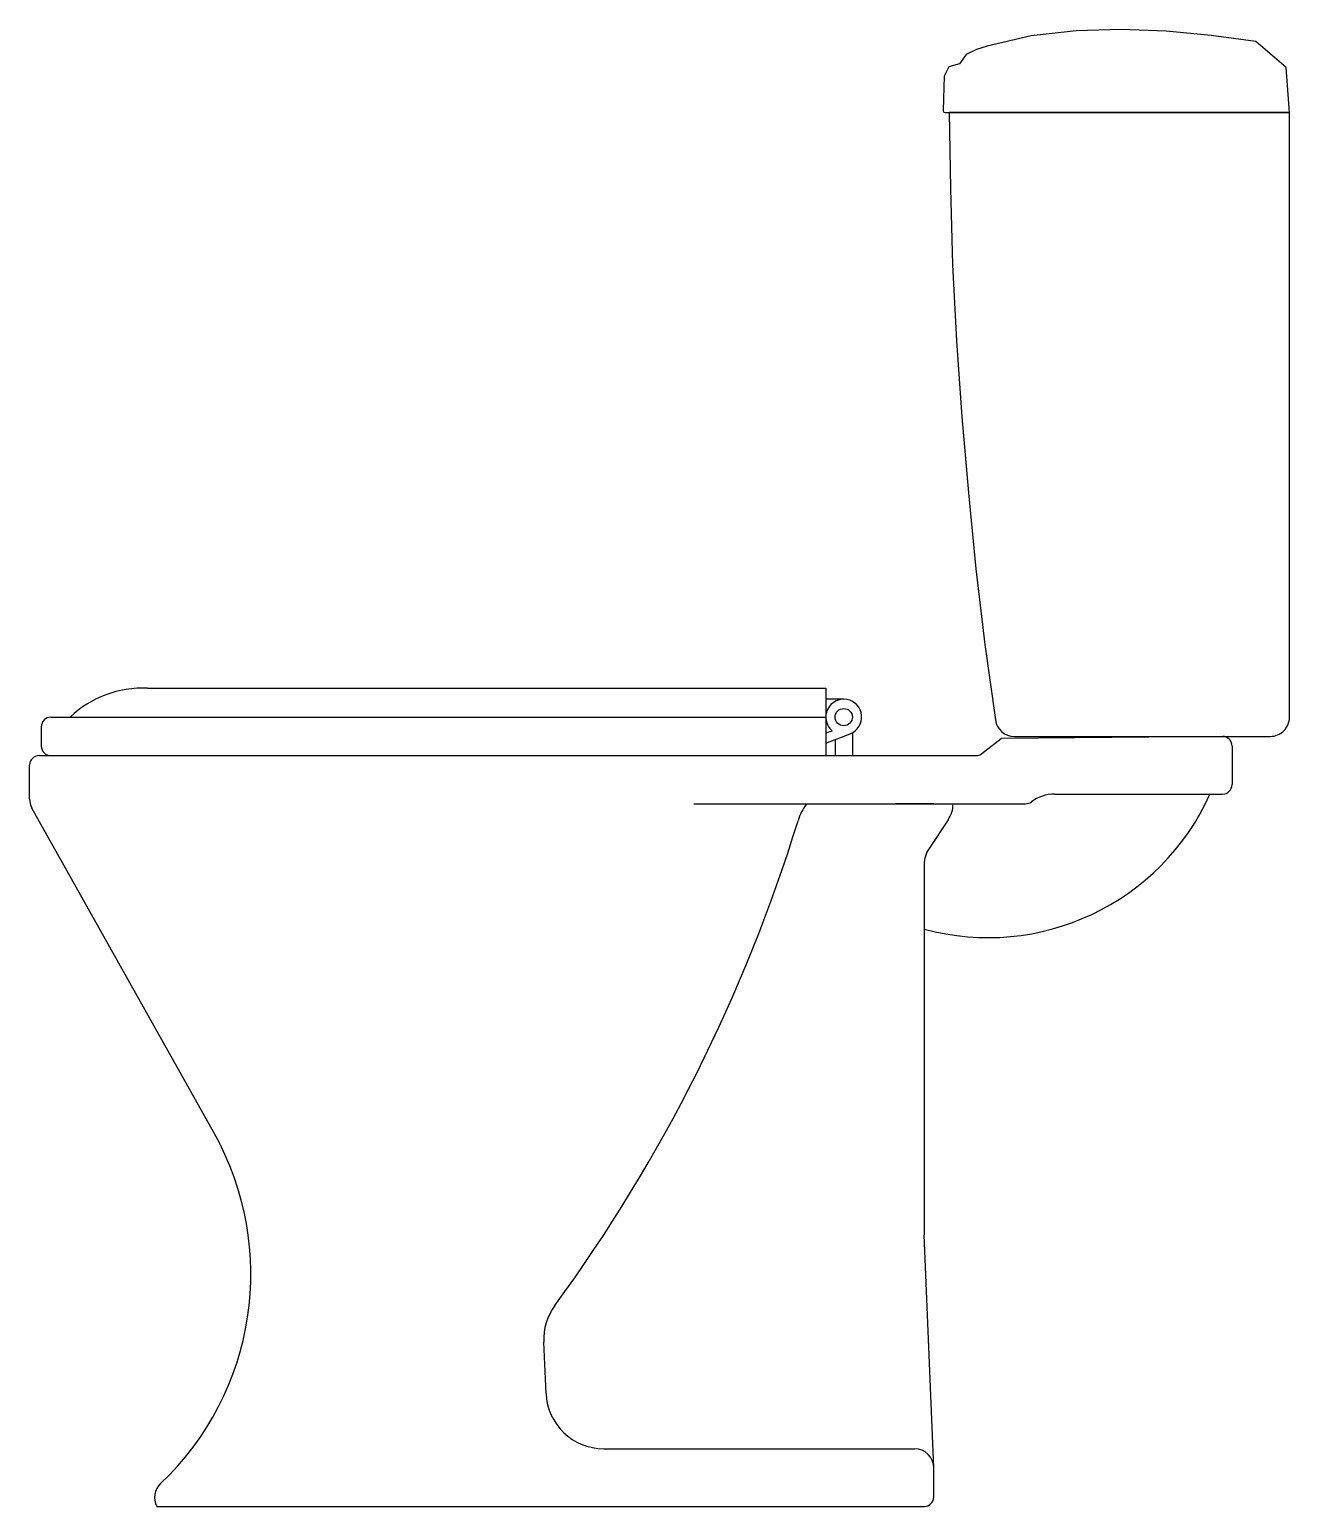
# Model space of a CAD drawing. Header units: millimetres. Extents: x -3003.426 to -3002.771, y 2962.226 to 2962.994.
import ezdxf

# ---------------------------------------------------------------- set-up
doc = ezdxf.new("R2010")
doc.units = ezdxf.units.MM
doc.header["$LTSCALE"] = 10
doc.layers.add('banheiro_louças', color=2, linetype='Continuous')

msp = doc.modelspace()

# ---------------------------------------------------------------- linework, layer by layer
at = {"layer": 'banheiro_louças'}
for p, q in [((-3003.36443, 2962.65136), (-3003.01182, 2962.65136)), ((-3003.01182, 2962.65136), (-3003.01182, 2962.61636)), ((-3003.00251, 2962.64567), (-3003.01182, 2962.64567)), ((-3003.41458, 2962.63636), (-3003.01182, 2962.63636)), ((-3003.41958, 2962.63136), (-3003.41958, 2962.62136)), ((-3003.01182, 2962.62814), (-3003.00861, 2962.62932)), ((-3003.01182, 2962.62286), (-3002.9992, 2962.62766)), ((-3003.007, 2962.62469), (-3003.007, 2962.61636)), ((-3002.99802, 2962.6282), (-3002.99802, 2962.61636)), ((-3002.9307, 2962.61743), (-3002.9207, 2962.62529)), ((-3002.8057, 2962.62636), (-3002.9207, 2962.62529)), ((-3002.8007, 2962.62136), (-3002.8007, 2962.60136)), ((-3003.4257, 2962.59397), (-3003.4257, 2962.61136)), ((-3003.4207, 2962.61636), (-3002.93379, 2962.61636)), ((-3002.89297, 2962.59636), (-3002.8057, 2962.59636)), ((-3003.32988, 2962.42055), (-3003.42442, 2962.58908)), ((-3003.08047, 2962.59136), (-3002.90797, 2962.59136)), ((-3002.9557, 2962.59136), (-3002.9757, 2962.59136)), ((-3002.94822, 2962.58304), (-3002.95818, 2962.5681)), ((-3002.9607, 2962.55978), (-3002.9607, 2962.36817)), ((-3002.9557, 2962.24636), (-3002.96068, 2962.36751)), ((-3003.15726, 2962.28504), (-3003.15843, 2962.31175)), ((-3003.12729, 2962.25636), (-3002.9657, 2962.25636)), ((-3002.9557, 2962.23136), (-3002.9557, 2962.24636)), ((-3003.35957, 2962.22636), (-3002.9607, 2962.22636))]:
    msp.add_line(p, q, dxfattribs=at)
for points in [[(-3002.77084, 2962.9505), (-3002.77257, 2962.97388), (-3002.78835, 2962.98728), (-3002.81159, 2962.99043), (-3002.83492, 2962.99273), (-3002.85835, 2962.99353), (-3002.88179, 2962.9929), (-3002.90509, 2962.99031), (-3002.92792, 2962.98497), (-3002.93353, 2962.9831), (-3002.93884, 2962.98058), (-3002.94228, 2962.97579), (-3002.94781, 2962.97419), (-3002.95027, 2962.96929), (-3002.95051, 2962.96338), (-3002.95067, 2962.95746), (-3002.9509, 2962.95154, 0.427316), (-3002.9499, 2962.9505)], [(-3002.77084, 2962.63636), (-3002.77084, 2962.9505), (-3002.94773, 2962.9505), (-3002.9471, 2962.91091), (-3002.94592, 2962.87133), (-3002.94386, 2962.8318), (-3002.94107, 2962.7923), (-3002.93772, 2962.75285), (-3002.93379, 2962.71345), (-3002.92913, 2962.67414), (-3002.92371, 2962.63492, 0.372464), (-3002.91381, 2962.62636), (-3002.78084, 2962.62636, 0.414214)]]:
    msp.add_lwpolyline(points, format="xyb", close=True, dxfattribs=at)
msp.add_circle((-3003.00251, 2962.63636), 0.00449, dxfattribs=at)
for centre, radius, start, end in [((-3003.36714, 2962.5974), 0.05402, 87.1224, 133.85571), ((-3003.00251, 2962.63636), 0.00931, 290.82508, 229.08862), ((-3003.41458, 2962.63136), 0.005, 90, 180), ((-3002.8057, 2962.62136), 0.005, 0, 90), ((-3003.41458, 2962.62136), 0.005, 180, 270), ((-3002.93379, 2962.62136), 0.005, 270, 308.17271), ((-3003.4207, 2962.61136), 0.005, 90, 180), ((-3003.4157, 2962.59397), 0.01, 180, 209.29136), ((-3002.92748, 2962.64832), 0.12649, 254.77286, 335.74478), ((-3002.89297, 2962.57636), 0.02, 90, 126.8699), ((-3002.8057, 2962.60136), 0.005, 270, 0), ((-3002.99758, 2962.57374), 0.03, 144.04222, 162.87917), ((-3002.9607, 2962.59136), 0.015, 326.30993, 0), ((-3002.90797, 2962.59636), 0.005, 270, 306.8699), ((-3003.83857, 2962.8328), 0.84999, 323.79957, 342.87917), ((-3002.9457, 2962.55978), 0.015, 146.30993, 180), ((-3003.4607, 2962.34716), 0.15, 313.43254, 29.29136), ((-3002.9457, 2962.36817), 0.015, 180, 182.51182), ((-3003.12846, 2962.31307), 0.03, 143.79957, 182.51182), ((-3003.12729, 2962.28636), 0.03, 182.51182, 270), ((-3002.9657, 2962.24636), 0.01, 0, 90), ((-3003.3507, 2962.23097), 0.01, 133.43254, 207.45613), ((-3002.9607, 2962.23136), 0.005, 270, 0)]:
    msp.add_arc(centre, radius, start, end, dxfattribs=at)

doc.saveas('drawing.dxf')
